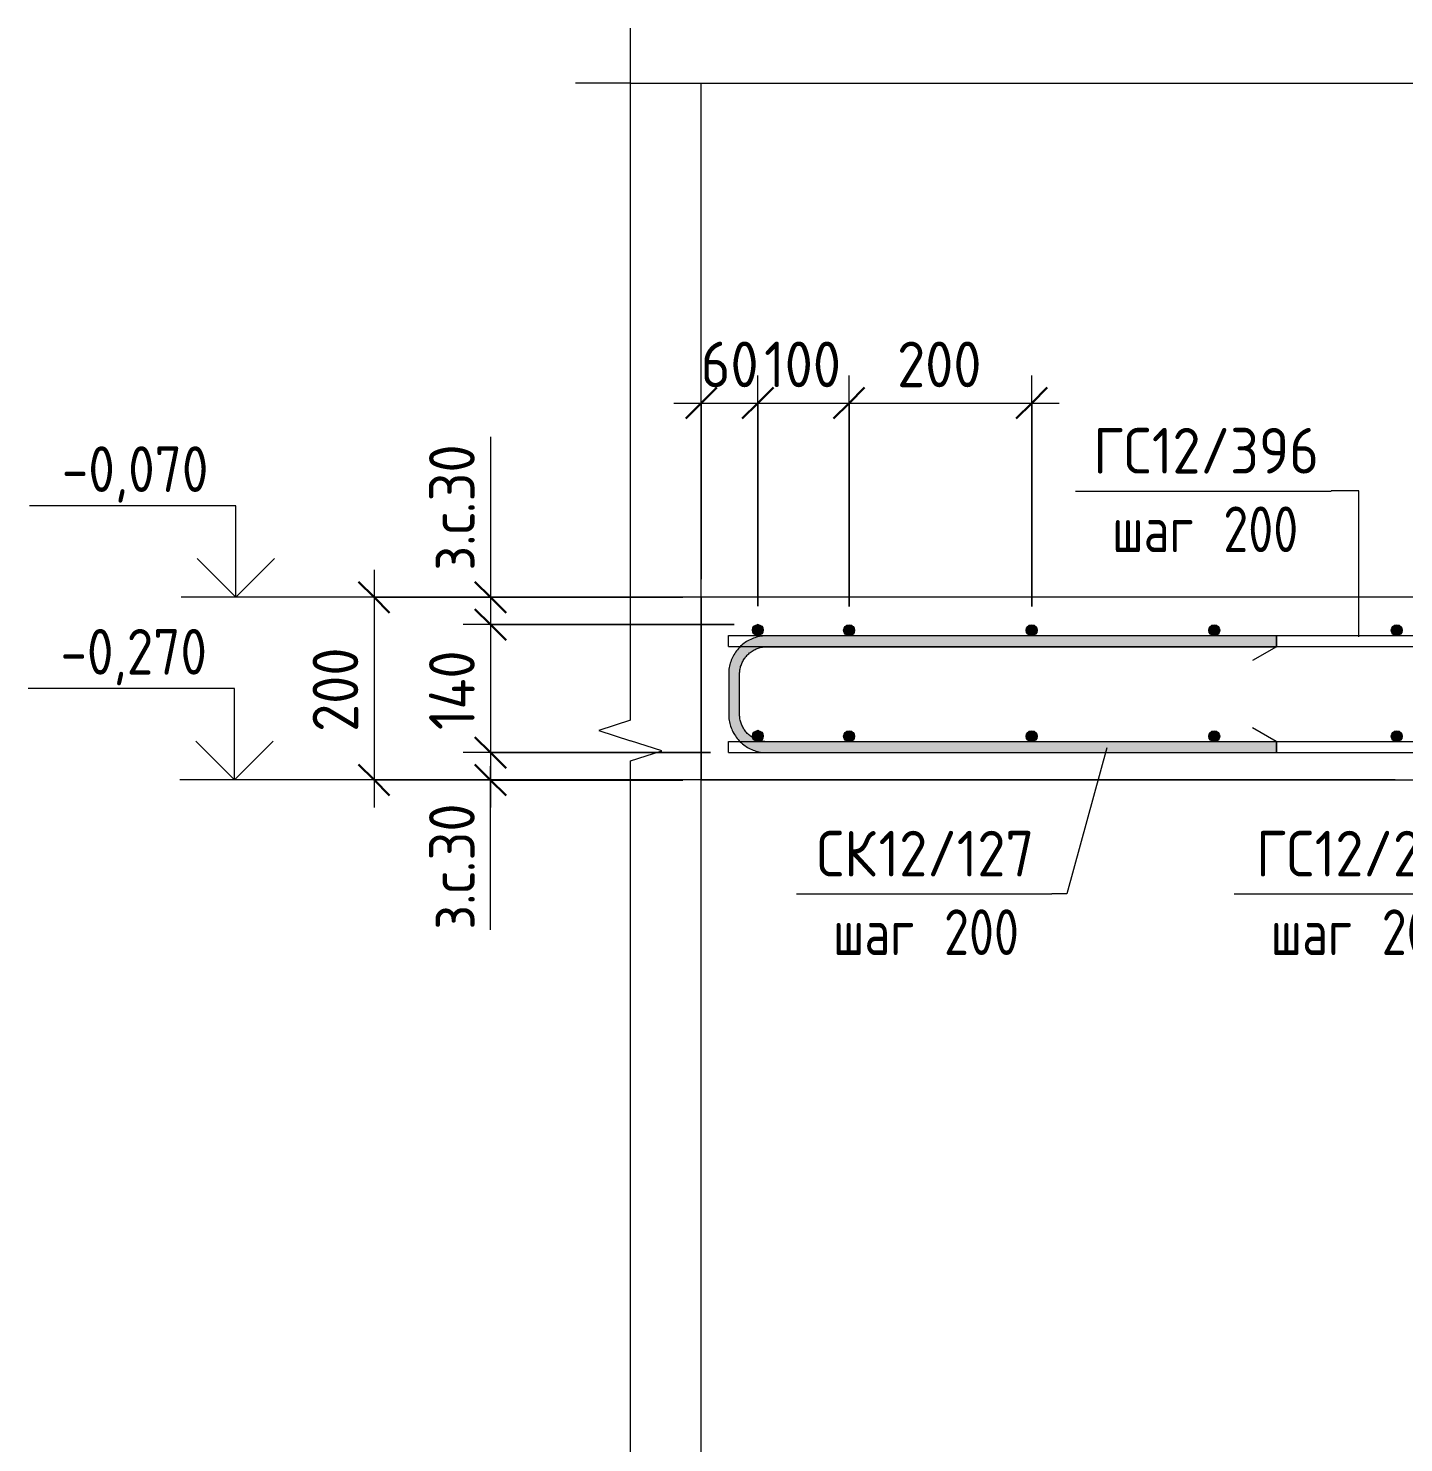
# Model space of a CAD drawing. Header units: millimetres. Extents: x 23200 to 49062, y -2858 to 35213.
# Drawn here: x 32994 to 34501, y -996 to 553 of the extents above; entities that cross this region are included whole.
import ezdxf

# ---------------------------------------------------------------- set-up
doc = ezdxf.new("R2010")
doc.units = ezdxf.units.MM
for name, color, linetype, lineweight in [('AA_Dim', 7, 'Continuous', 9), ('AA_Dim-20', 7, 'Continuous', 9), ('AA_Linii', 7, 'Continuous', 9), ('AA_Oformlenie', 7, 'Continuous', 9), ('AA_Vinoska', 7, 'Continuous', 9), ('AA_Visotnaya otmetka', 7, 'Continuous', 9), ('AF_Perekritie_Опалубка', 253, 'Continuous', 20), ('KR_Armatura', 7, 'Continuous', 20), ('KR_Armatura_Tonkie', 7, 'Continuous', 20)]:
    doc.layers.add(name, color=color, linetype=linetype, lineweight=lineweight)
doc.styles.add('ISOCPEUR_1', font='isocpeur.ttf', dxfattribs={"width": 0.9, "height": 50})
doc.styles.add('ISOCPEUR_2', font='isocpeur.ttf', dxfattribs={"width": 0.8, "height": 50})
doc.styles.add('ISOCPEUR_3', font='isocpeur.ttf', dxfattribs={"width": 0.85, "height": 50})
doc.dimstyles.new('00_Точн_3_знака__прозр_', dxfattribs={"dimscale": 304.8, "dimtxt": 49.799059, "dimasz": 0.111549, "dimexe": 0.098425, "dimexo": 0.065617, "dimgap": 0.006562, "dimtad": 1, "dimdec": 3, "dimrnd": 0.001, "dimdsep": 46, "dimtxsty": 'ISOCPEUR_1', "dimblk1": 'OBLIQUE', "dimblk2": 'OBLIQUE', "dimsah": 1, "dimcen": 0.09, "dimdle": 0.098425, "dimazin": 0, "dimtfac": 1, "dimtdec": 4, "dimtix": 1, "dimtmove": 0, "dimatfit": 3, "dimfxl": 1, "dimtvp": 1, "dimtolj": 1, "dimtzin": 0, "dimlwd": 18, "dimlwe": 18, "dimarcsym": 2})
doc.dimstyles.new('05_Округл_1мм__прозр_', dxfattribs={"dimscale": 304.8, "dimtxt": 49.799059, "dimasz": 0.111549, "dimexe": 0.098425, "dimexo": 0.065617, "dimgap": 0.006562, "dimtad": 1, "dimdec": 0, "dimdsep": 46, "dimtxsty": 'ISOCPEUR_1', "dimblk1": 'OBLIQUE', "dimblk2": 'OBLIQUE', "dimsah": 1, "dimcen": 0.09, "dimdle": 0.098425, "dimazin": 0, "dimtfac": 1, "dimtdec": 4, "dimtix": 1, "dimtmove": 0, "dimatfit": 3, "dimfxl": 1, "dimtvp": 1, "dimtolj": 1, "dimtzin": 0, "dimlwd": 18, "dimlwe": 18, "dimarcsym": 2})
doc.dimstyles.new('05_Округл_1мм__прозр__1', dxfattribs={"dimscale": 304.8, "dimtxt": 49.799059, "dimasz": 0.111549, "dimexe": 0.098425, "dimexo": 0.065617, "dimgap": 0.006562, "dimtad": 1, "dimdec": 0, "dimdsep": 46, "dimtxsty": 'ISOCPEUR_1', "dimblk1": 'OBLIQUE', "dimblk2": 'OBLIQUE', "dimsah": 1, "dimcen": 0.09, "dimdle": 0.098425, "dimazin": 0, "dimtfac": 1, "dimtdec": 4, "dimtix": 1, "dimtmove": 1, "dimatfit": 3, "dimfxl": 1, "dimtvp": 1, "dimtolj": 1, "dimtzin": 0, "dimlwd": 18, "dimlwe": 18, "dimarcsym": 2})
doc.dimstyles.new('05_Округл_5мм__прозр__1', dxfattribs={"dimscale": 304.8, "dimtxt": 49.799059, "dimasz": 0.111549, "dimexe": 0.098425, "dimexo": 0.065617, "dimgap": 0.006562, "dimtad": 1, "dimdec": 0, "dimrnd": 5, "dimdsep": 46, "dimtxsty": 'ISOCPEUR_1', "dimblk1": 'OBLIQUE', "dimblk2": 'OBLIQUE', "dimsah": 1, "dimcen": 0.09, "dimdle": 0.098425, "dimazin": 0, "dimtfac": 1, "dimtdec": 4, "dimtix": 1, "dimtmove": 0, "dimatfit": 3, "dimfxl": 1, "dimtvp": 1, "dimtolj": 1, "dimtzin": 0, "dimlwd": 18, "dimlwe": 18, "dimarcsym": 2})

# ---------------------------------------------------------------- blocks, each defined once
blk = doc.blocks.new('350_Стержень П торец СК-СГ _НесАрм_РабПлоск_ - 350_Стержень П торец СК-СГ _НесАрм_РабПлоск_-3878985-Сечение 8')
at = {"layer": 'KR_Armatura_Tonkie'}
for p, q in [((24510.1, -112.1), (23952.1, -112.1)), ((24510.1, -123.9), (24510.1, -112.3)), ((24510.1, -112.3), (24510.1, -123.9)), ((23952.1, -124.1), (24510.1, -124.1)), ((24510.1, -124.1), (24484.1, -139.1)), ((23910.1, -154.1), (23910.1, -198.1)), ((23922.1, -198.1), (23922.1, -154.1)), ((24509.8, -228), (24484.1, -213.1)), ((24510.1, -228.1), (23952.1, -228.1)), ((24510.1, -228.3), (24510.1, -239.9)), ((24510.1, -239.9), (24510.1, -228.3)), ((23948.9, -240), (23949.4, -240)), ((23952.1, -240.1), (24510.1, -240.1))]:
    blk.add_line(p, q, dxfattribs=at)
at = {"layer": 'KR_Armatura_Tonkie', "flags": 128}
for points in [[(23952.1, -112.1), (23950.4, -112.2), (23948.7, -112.3), (23947, -112.4), (23945.4, -112.7), (23943.7, -113), (23942.1, -113.3), (23940.5, -113.8), (23938.8, -114.3), (23937.3, -114.8), (23935.7, -115.4), (23934.2, -116.1), (23932.7, -116.9), (23931.2, -117.7), (23929.8, -118.5), (23928.3, -119.5), (23927, -120.4), (23925.7, -121.5), (23924.4, -122.6), (23923.1, -123.7), (23922.8, -124)], [(23922.8, -124), (23921.9, -124.9), (23920.8, -126.1), (23919.7, -127.4), (23918.6, -128.7), (23917.7, -130), (23916.7, -131.4), (23915.8, -132.9), (23915, -134.3), (23914.3, -135.8), (23913.6, -137.4), (23912.9, -138.9), (23912.3, -140.5), (23911.8, -142.1), (23911.4, -143.7), (23911, -145.3), (23910.7, -147), (23910.4, -148.6), (23910.2, -150.3), (23910.1, -152), (23910.1, -153.7), (23910.1, -154.1)], [(23910.1, -198.1), (23910.1, -199.8), (23910.2, -201.5), (23910.4, -203.2), (23910.6, -204.8), (23910.9, -206.5), (23911.3, -208.1), (23911.7, -209.7), (23912.2, -211.3), (23912.8, -212.9), (23913.4, -214.5), (23914.1, -216), (23914.8, -217.5), (23915.6, -219), (23916.5, -220.4), (23917.4, -221.8), (23918.4, -223.2), (23919.4, -224.5), (23920.5, -225.8), (23921.6, -227.1), (23922.5, -228)], [(23922.8, -228.3), (23924, -229.4), (23925.3, -230.5), (23926.6, -231.5), (23928, -232.5), (23929.4, -233.5), (23930.8, -234.3), (23932.3, -235.2), (23933.8, -235.9), (23935.3, -236.6), (23936.8, -237.3), (23938.4, -237.9), (23940, -238.4), (23941.6, -238.8), (23943.3, -239.2), (23944.9, -239.5), (23946.6, -239.8), (23948.3, -240), (23948.9, -240)], [(23949.4, -240), (23949.9, -240.1), (23951.6, -240.1), (23952.1, -240.1)]]:
    blk.add_lwpolyline(points, dxfattribs=at)
blk = doc.blocks.new('350_Стержень П торец СК-СГ _НесАрм_РабПлоск_ - 350_Стержень П торец СК-СГ _НесАрм_РабПлоск_-V47-Сечение 8')
at = {"layer": 'KR_Armatura_Tonkie'}
for points in [[(23910.1, -154.1), (23922.1, -154.1), (23923.1, -146.4), (23926.4, -138.7), (23931, -132.8), (23937.1, -128.1), (23944.3, -125.1), (23952.1, -123.9), (23952.1, -112.1), (23941.2, -113.6), (23931.1, -117.8), (23922.4, -124.4), (23915.7, -133.1), (23911.5, -143.3), (23910.8, -148.7)], [(24493.4, -124.1), (24510.1, -123.9), (24510.1, -112.1), (23952.1, -112.3), (23952.1, -124.1), (24449.1, -124.1)], [(23916.1, -198.1), (23922.1, -198.1), (23921.9, -154.1), (23910.1, -154.1), (23910.3, -198.1), (23914.5, -198.1)], [(23952.1, -240.1), (23952.1, -228.1), (23944.3, -227.1), (23936.6, -223.8), (23930.8, -219.3), (23925.8, -212.5), (23923.1, -205.9), (23921.9, -198.1), (23910.1, -198.1), (23911.5, -209), (23915.7, -219.1), (23922.6, -228), (23931.1, -234.5), (23941.2, -238.7), (23951.4, -240)], [(24493.4, -240.1), (24510.1, -239.9), (24510.1, -228.1), (23952.1, -228.3), (23952.1, -240.1), (24449.1, -240.1)]]:
    blk.add_hatch(color=256, dxfattribs=at).paths.add_polyline_path(points)
for p, q in [((24510.1, -112.1), (23952.1, -112.1)), ((24510.1, -112.1), (24510.1, -123.9)), ((24510.1, -123.9), (24510.1, -112.3)), ((23952.1, -124.1), (24510.1, -124.1)), ((24510.1, -124.1), (24484.1, -139.1)), ((24510.1, -123.9), (24510.1, -124.1)), ((23910.1, -154.1), (23910.1, -198.1)), ((23922.1, -198.1), (23922.1, -154.1)), ((24509.8, -228), (24484.1, -213.1)), ((23949.7, -228), (23949.3, -228)), ((24510.1, -228.1), (23952.1, -228.1)), ((24510.1, -228.1), (24510.1, -239.9)), ((24510.1, -228.9), (24510.1, -228.3)), ((24510.1, -239.9), (24510.1, -228.9)), ((23948.9, -240), (23949.4, -240)), ((23952.1, -240.1), (24510.1, -240.1)), ((24510.1, -239.9), (24510.1, -240.1))]:
    blk.add_line(p, q, dxfattribs=at)
at = {"layer": 'KR_Armatura_Tonkie', "flags": 128}
for points in [[(23952.1, -112.1), (23950.4, -112.2), (23948.7, -112.3), (23947, -112.4), (23945.4, -112.7), (23943.7, -113), (23942.1, -113.3), (23940.5, -113.8), (23938.8, -114.3), (23937.3, -114.8), (23935.7, -115.4), (23934.2, -116.1), (23932.7, -116.9), (23931.2, -117.7), (23929.8, -118.5), (23928.3, -119.5), (23927, -120.4), (23925.7, -121.5), (23924.4, -122.6), (23923.1, -123.7), (23922.8, -124)], [(23922.8, -124), (23921.9, -124.9), (23920.8, -126.1), (23919.7, -127.4), (23918.6, -128.7), (23917.7, -130), (23916.7, -131.4), (23915.8, -132.9), (23915, -134.3), (23914.3, -135.8), (23913.6, -137.4), (23912.9, -138.9), (23912.3, -140.5), (23911.8, -142.1), (23911.4, -143.7), (23911, -145.3), (23910.7, -147), (23910.4, -148.6), (23910.2, -150.3), (23910.1, -152), (23910.1, -153.7), (23910.1, -154.1)], [(23922.1, -154.1), (23922.1, -152.9), (23922.2, -151.7), (23922.3, -150.5), (23922.4, -149.3), (23922.7, -148.2), (23922.9, -147), (23923.2, -145.8), (23923.6, -144.7), (23924, -143.6), (23924.4, -142.4), (23924.9, -141.3), (23925.5, -140.3), (23926, -139.2), (23926.6, -138.2), (23927.3, -137.2), (23928, -136.2), (23928.7, -135.3), (23929.5, -134.3), (23930.3, -133.5), (23931.2, -132.6), (23932, -131.8), (23932.9, -131), (23933.9, -130.3), (23934.9, -129.6), (23935.9, -128.9), (23936.9, -128.3), (23937.9, -127.7), (23939, -127.1), (23940.1, -126.6), (23941.2, -126.2), (23942.3, -125.8), (23943.5, -125.4), (23944.6, -125.1), (23945.8, -124.8), (23947, -124.6), (23948.1, -124.4), (23949.3, -124.3), (23950.5, -124.2), (23951.7, -124.1), (23952.1, -124.1)], [(23910.1, -198.1), (23910.1, -199.8), (23910.2, -201.5), (23910.4, -203.2), (23910.6, -204.8), (23910.9, -206.5), (23911.3, -208.1), (23911.7, -209.7), (23912.2, -211.3), (23912.8, -212.9), (23913.4, -214.5), (23914.1, -216), (23914.8, -217.5), (23915.6, -219), (23916.5, -220.4), (23917.4, -221.8), (23918.4, -223.2), (23919.4, -224.5), (23920.5, -225.8), (23921.6, -227.1), (23922.5, -228)], [(23949.3, -228), (23948.5, -227.9), (23947.3, -227.7), (23946.1, -227.5), (23944.9, -227.3), (23943.8, -227), (23942.6, -226.6), (23941.5, -226.2), (23940.4, -225.8), (23939.3, -225.3), (23938.2, -224.7), (23937.2, -224.2), (23936.1, -223.5), (23935.1, -222.9), (23934.1, -222.2), (23933.2, -221.5), (23932.3, -220.7), (23931.4, -219.9), (23930.5, -219), (23929.7, -218.2), (23928.9, -217.2), (23928.2, -216.3), (23927.5, -215.3), (23926.8, -214.3), (23926.2, -213.3), (23925.6, -212.3), (23925.1, -211.2), (23924.6, -210.1), (23924.1, -209), (23923.7, -207.9), (23923.3, -206.7), (23923, -205.6), (23922.7, -204.4), (23922.5, -203.2), (23922.3, -202), (23922.2, -200.8), (23922.1, -199.7), (23922.1, -198.5), (23922.1, -198.1)], [(23922.8, -228.3), (23924, -229.4), (23925.3, -230.5), (23926.6, -231.5), (23928, -232.5), (23929.4, -233.5), (23930.8, -234.3), (23932.3, -235.2), (23933.8, -235.9), (23935.3, -236.6), (23936.8, -237.3), (23938.4, -237.9), (23940, -238.4), (23941.6, -238.8), (23943.3, -239.2), (23944.9, -239.5), (23946.6, -239.8), (23948.3, -240), (23948.9, -240)], [(23952.1, -228.1), (23950.9, -228.1), (23949.7, -228)], [(23949.4, -240), (23949.9, -240.1), (23951.6, -240.1), (23952.1, -240.1)]]:
    blk.add_lwpolyline(points, dxfattribs=at)
blk = doc.blocks.new('011_Прямоугольник обрыва _ЭлУзла_ - 011_Прямоугольник обрыва _ЭлУзла_-3920884-Сечение 8')
at = {"layer": 'AA_Oformlenie'}
for p, q in [((23802.4, -204.5), (23802.4, 493)), ((23802.4, 493), (25076.1, 493)), ((23802.4, -1644.7), (23802.4, -249.1))]:
    blk.add_line(p, q, dxfattribs=at)
blk = doc.blocks.new('DIMBLOCK95-Сечение 8')
at = {"layer": 'AA_Dim-20', "lineweight": 18}
for p, q in [((33500.2, 105.7), (33500.2, -60.8)), ((33500.2, -40), (33500.2, -99.9)), ((33500.2, -60.8), (33500.2, -84.9)), ((33711.1, -70), (33470.2, -70)), ((33500.2, -70), (33711.1, -70)), ((33767.1, -99.9), (33470.2, -99.9)), ((33500.2, -99.9), (33767.1, -99.9))]:
    blk.add_line(p, q, dxfattribs=at)
at = {"layer": 'AA_Dim-20', "lineweight": 30}
for p, q in [((33500.2, -70), (33483.2, -53)), ((33500.2, -70), (33517.2, -87)), ((33500.2, -99.9), (33483.2, -82.9)), ((33500.2, -99.9), (33517.2, -116.9))]:
    blk.add_line(p, q, dxfattribs=at)
at = {"layer": 'AA_Dim-20', "color": 0, "lineweight": 18, "insert": (33432.9, -40.8), "char_height": 50, "width": 175.829, "attachment_point": 1, "rotation": 90, "line_spacing_factor": 1.149209, "style": 'ISOCPEUR_1'}
blk.add_mtext('з.с.30', dxfattribs=at)
blk = doc.blocks.new('_Oblique')
at = {"color": 0, "linetype": 'ByBlock', "lineweight": -2}
blk.add_line((-0.5, -0.5), (0.5, 0.5), dxfattribs=at)
blk = doc.blocks.new('DIMBLOCK96-Сечение 8')
at = {"layer": 'AA_Dim-20', "lineweight": 30}
for p, q in [((33500.2, -99.9), (33483.2, -82.9)), ((33500.2, -99.9), (33517.2, -116.9)), ((33500.2, -240), (33483.2, -223)), ((33500.2, -240), (33517.2, -257))]:
    blk.add_line(p, q, dxfattribs=at)
at = {"layer": 'AA_Dim-20', "lineweight": 18}
for p, q in [((33767.1, -99.9), (33470.2, -99.9)), ((33500.2, -99.9), (33500.2, -240)), ((33500.2, -99.9), (33767.1, -99.9)), ((33741.1, -240), (33470.2, -240)), ((33500.2, -240), (33741.1, -240))]:
    blk.add_line(p, q, dxfattribs=at)
at = {"layer": 'AA_Dim-20', "color": 0, "lineweight": 18, "insert": (33432.9, -215.4), "char_height": 50, "width": 109.175, "attachment_point": 1, "rotation": 90, "line_spacing_factor": 1.149209, "style": 'ISOCPEUR_1'}
blk.add_mtext('140', dxfattribs=at)
blk = doc.blocks.new('DIMBLOCK97-Сечение 8')
at = {"layer": 'AA_Dim-20', "lineweight": 30}
for p, q in [((33500.2, -240), (33483.2, -223)), ((33500.2, -240), (33517.2, -257)), ((33500.2, -270.1), (33483.2, -253.1)), ((33500.2, -270.1), (33517.2, -287.1))]:
    blk.add_line(p, q, dxfattribs=at)
at = {"layer": 'AA_Dim-20', "lineweight": 18}
for p, q in [((33741.1, -240), (33470.2, -240)), ((33500.2, -240), (33500.2, -300.1)), ((33500.2, -240), (33741.1, -240)), ((33500.2, -267.5), (33500.2, -255.1)), ((33711.1, -270.1), (33470.2, -270.1)), ((33500.2, -434), (33500.2, -267.5)), ((33500.2, -270.1), (33711.1, -270.1))]:
    blk.add_line(p, q, dxfattribs=at)
at = {"layer": 'AA_Dim-20', "color": 0, "lineweight": 18, "insert": (33432.9, -434), "char_height": 50, "width": 175.829, "attachment_point": 1, "rotation": 90, "line_spacing_factor": 1.149209, "style": 'ISOCPEUR_1'}
blk.add_mtext('з.с.30', dxfattribs=at)
blk = doc.blocks.new('DIMBLOCK98-Сечение 8')
at = {"layer": 'AA_Dim-20', "lineweight": 18}
for p, q in [((33372.6, -40), (33372.6, -300)), ((33711.1, -70), (33342.6, -70)), ((33372.6, -70), (33711.1, -70)), ((33711.1, -270), (33342.6, -270)), ((33372.6, -270), (33711.1, -270))]:
    blk.add_line(p, q, dxfattribs=at)
at = {"layer": 'AA_Dim-20', "lineweight": 30}
for p, q in [((33372.6, -70), (33355.6, -53)), ((33372.6, -70), (33389.6, -87)), ((33372.6, -270), (33355.6, -253)), ((33372.6, -270), (33389.6, -287))]:
    blk.add_line(p, q, dxfattribs=at)
at = {"layer": 'AA_Dim-20', "color": 0, "lineweight": 18, "insert": (33305.3, -217.4), "char_height": 50, "width": 113.772, "attachment_point": 1, "rotation": 90, "line_spacing_factor": 1.149209, "style": 'ISOCPEUR_1'}
blk.add_mtext('200', dxfattribs=at)
blk = doc.blocks.new('Высотные отметки - Стрелка вверх-400292-Сечение 8')
at = {"layer": 'AA_Vinoska'}
for p, q in [((23375, -1600), (23149, -1600)), ((23375, -1700), (23375, -1600)), ((23375, -1700), (23332.6, -1657.6)), ((23375, -1700), (23417.4, -1657.6)), ((23435, -1700), (23315, -1700))]:
    blk.add_line(p, q, dxfattribs=at)
blk = doc.blocks.new('DIMBLOCK118-Сечение 8')
at = {"layer": 'AA_Dim-20', "lineweight": 18}
for p, q in [((33731.1, -50), (33731.1, 172.7)), ((33793.1, -79.9), (33793.1, 172.7)), ((33701.1, 142.7), (33793.1, 142.7)), ((33731.1, 142.7), (33731.1, -50)), ((33793.1, 142.7), (33793.1, -79.9))]:
    blk.add_line(p, q, dxfattribs=at)
at = {"layer": 'AA_Dim-20', "lineweight": 30}
for p, q in [((33731.1, 142.7), (33748.1, 159.7)), ((33793.1, 142.7), (33810.1, 159.7)), ((33731.1, 142.7), (33714.1, 125.7)), ((33793.1, 142.7), (33776.1, 125.7))]:
    blk.add_line(p, q, dxfattribs=at)
at = {"layer": 'AA_Dim-20', "color": 0, "lineweight": 18, "insert": (33730.5, 210), "char_height": 50, "width": 75.848, "attachment_point": 1, "line_spacing_factor": 1.149209, "style": 'ISOCPEUR_1'}
blk.add_mtext('60', dxfattribs=at)
blk = doc.blocks.new('DIMBLOCK119-Сечение 8')
at = {"layer": 'AA_Dim-20', "lineweight": 18}
for p, q in [((33793.1, -79.9), (33793.1, 172.7)), ((33893.1, -80.1), (33893.1, 172.7)), ((33793.1, 142.7), (33893.1, 142.7)), ((33793.1, 142.7), (33793.1, -79.9)), ((33893.1, 142.7), (33893.1, -80.1))]:
    blk.add_line(p, q, dxfattribs=at)
at = {"layer": 'AA_Dim-20', "lineweight": 30}
for p, q in [((33793.1, 142.7), (33810.1, 159.7)), ((33893.1, 142.7), (33910.1, 159.7)), ((33793.1, 142.7), (33776.1, 125.7)), ((33893.1, 142.7), (33876.1, 125.7))]:
    blk.add_line(p, q, dxfattribs=at)
at = {"layer": 'AA_Dim-20', "color": 0, "lineweight": 18, "insert": (33800, 210), "char_height": 50, "width": 103.429, "attachment_point": 1, "line_spacing_factor": 1.149209, "style": 'ISOCPEUR_1'}
blk.add_mtext('100', dxfattribs=at)
blk = doc.blocks.new('DIMBLOCK120-Сечение 8')
at = {"layer": 'AA_Dim-20', "lineweight": 18}
for p, q in [((33893.1, -80.1), (33893.1, 172.7)), ((34093.1, -80.1), (34093.1, 172.7)), ((33893.1, 142.7), (34123.1, 142.7)), ((33893.1, 142.7), (33893.1, -80.1)), ((34093.1, 142.7), (34093.1, -80.1))]:
    blk.add_line(p, q, dxfattribs=at)
at = {"layer": 'AA_Dim-20', "lineweight": 30}
for p, q in [((33893.1, 142.7), (33910.1, 159.7)), ((34093.1, 142.7), (34110.1, 159.7)), ((33893.1, 142.7), (33876.1, 125.7)), ((34093.1, 142.7), (34076.1, 125.7))]:
    blk.add_line(p, q, dxfattribs=at)
at = {"layer": 'AA_Dim-20', "color": 0, "lineweight": 18, "insert": (33945.7, 210), "char_height": 50, "width": 113.772, "attachment_point": 1, "line_spacing_factor": 1.149209, "style": 'ISOCPEUR_1'}
blk.add_mtext('200', dxfattribs=at)
blk = doc.blocks.new('042_М_Арматуры - Диам длина поз _ Шаг-2260295-Сечение 8')
at = {"layer": 'AA_Vinoska'}
blk.add_line((26454.2, -1558.2), (26734.2, -1558.2), dxfattribs=at)
blk = doc.blocks.new('042_М_Арматуры - Диам длина поз _ Комментарий-2260297-Сечение 8')
at = {"layer": 'AA_Vinoska'}
blk.add_line((24937.5, -2512.1), (25217.5, -2512.1), dxfattribs=at)

msp = doc.modelspace()

# ---------------------------------------------------------------- hatches: boundary and pattern name
at = {"layer": 'KR_Armatura'}
h = msp.add_hatch(color=256, dxfattribs=at)
edge = h.paths.add_edge_path()
edge.add_arc((33793.1102, -105.894), 6, 0, 360)
for points in [[(33793.1102, -111.894), (33798.3063, -108.894), (33798.3063, -102.894), (33793.1102, -99.894), (33787.914, -102.894), (33787.914, -108.894)], [(33890.1102, -111.3238), (33896.1102, -111.3238), (33899.1102, -106.1276), (33896.1102, -100.9315), (33890.1102, -100.9315), (33887.1102, -106.1276)], [(34090.1102, -111.3238), (34096.1102, -111.3238), (34099.1102, -106.1276), (34096.1102, -100.9315), (34090.1102, -100.9315), (34087.1102, -106.1276)], [(34290.1102, -111.3238), (34296.1102, -111.3238), (34299.1102, -106.1276), (34296.1102, -100.9315), (34290.1102, -100.9315), (34287.1102, -106.1276)], [(34490.1102, -111.3238), (34496.1102, -111.3238), (34499.1102, -106.1276), (34496.1102, -100.9315), (34490.1102, -100.9315), (34487.1102, -106.1276)], [(33793.1102, -227.9996), (33798.3063, -224.9996), (33798.3063, -218.9996), (33793.1102, -215.9996), (33787.914, -218.9996), (33787.914, -224.9996), (33789.6025, -225.9745)], [(33890.1102, -227.3238), (33896.1102, -227.3238), (33899.1102, -222.1276), (33896.1102, -216.9315), (33890.1102, -216.9315), (33887.1102, -222.1276)], [(34090.1102, -227.3238), (34096.1102, -227.3238), (34099.1102, -222.1276), (34096.1102, -216.9315), (34090.1102, -216.9315), (34087.1102, -222.1276)], [(34290.1102, -227.3238), (34296.1102, -227.3238), (34299.1102, -222.1276), (34296.1102, -216.9315), (34290.1102, -216.9315), (34287.1102, -222.1276)], [(34490.1102, -227.3238), (34496.1102, -227.3238), (34499.1102, -222.1276), (34496.1102, -216.9315), (34490.1102, -216.9315), (34487.1102, -222.1276)]]:
    msp.add_hatch(color=256, dxfattribs=at).paths.add_polyline_path(points)
h = msp.add_hatch(color=256, dxfattribs=at)
edge = h.paths.add_edge_path()
edge.add_arc((33893.1102, -106.1276), 6, 0, 360)
h = msp.add_hatch(color=256, dxfattribs=at)
edge = h.paths.add_edge_path()
edge.add_arc((34093.1102, -106.1276), 6, 0, 360)
h = msp.add_hatch(color=256, dxfattribs=at)
edge = h.paths.add_edge_path()
edge.add_arc((34293.1102, -106.1276), 6, 0, 360)
h = msp.add_hatch(color=256, dxfattribs=at)
edge = h.paths.add_edge_path()
edge.add_arc((34493.1102, -106.1276), 6, 0, 360)
h = msp.add_hatch(color=256, dxfattribs=at)
edge = h.paths.add_edge_path()
edge.add_arc((33793.1102, -221.9996), 6, 0, 360)
h = msp.add_hatch(color=256, dxfattribs=at)
edge = h.paths.add_edge_path()
edge.add_arc((33893.1102, -222.1276), 6, 0, 360)
h = msp.add_hatch(color=256, dxfattribs=at)
edge = h.paths.add_edge_path()
edge.add_arc((34093.1102, -222.1276), 6, 0, 360)
h = msp.add_hatch(color=256, dxfattribs=at)
edge = h.paths.add_edge_path()
edge.add_arc((34293.1102, -222.1276), 6, 0, 360)
h = msp.add_hatch(color=256, dxfattribs=at)
edge = h.paths.add_edge_path()
edge.add_arc((34493.1102, -222.1276), 6, 0, 360)

# ---------------------------------------------------------------- linework, layer by layer
at = {"layer": 'AA_Linii'}
msp.add_line((33731.1104, -1700), (33731.1104, 493.0284), dxfattribs=at)
at = {"layer": 'AA_Vinoska'}
for p, q in [((33653.406, 493.0284), (33653.406, 553.0284)), ((33653.406, 493.0284), (33593.406, 493.0284)), ((34451.5529, 46.3837), (34421.2131, 46.3837)), ((34451.5529, -113.4804), (34451.5529, 46.3837)), ((33653.406, -204.5289), (33618.7459, -215.7906)), ((33618.7459, -215.7906), (33653.406, -227.0524)), ((33688.047, -238.0524), (33653.406, -227.0524)), ((33653.406, -249.0524), (33688.047, -238.0524)), ((34175.4619, -234.676), (34131.6751, -394.7712)), ((34131.6751, -394.7712), (34115.2551, -394.7712))]:
    msp.add_line(p, q, dxfattribs=at)
at = {"layer": 'AA_Visotnaya otmetka'}
for p, q in [((33821.5029, -69.9996), (33221.2689, -69.9996)), ((33821.5029, -69.9996), (33821.5029, -69.9996)), ((34491.322, -269.9996), (33219.7905, -269.9996)), ((34491.322, -269.9996), (34491.322, -269.9996))]:
    msp.add_line(p, q, dxfattribs=at)
at = {"layer": 'AF_Perekritie_Опалубка'}
for p, q in [((34821.1107, -69.9996), (33731.1097, -69.9996)), ((33731.1097, -69.9996), (33731.1097, -269.9996)), ((33731.1097, -269.9996), (34821.1107, -269.9996))]:
    msp.add_line(p, q, dxfattribs=at)
at = {"layer": 'KR_Armatura'}
for p, q in [((33793.1102, -99.894), (33787.914, -102.894)), ((33787.914, -102.894), (33787.914, -108.894)), ((33798.3063, -102.894), (33793.1102, -99.894)), ((33798.3063, -108.894), (33798.3063, -102.894)), ((33890.1102, -100.9315), (33887.1102, -106.1276)), ((33887.1102, -106.1276), (33890.1102, -111.3238)), ((33896.1102, -100.9315), (33890.1102, -100.9315)), ((33899.1102, -106.1276), (33896.1102, -100.9315)), ((33896.1102, -111.3238), (33899.1102, -106.1276)), ((34090.1102, -100.9315), (34087.1102, -106.1276)), ((34087.1102, -106.1276), (34090.1102, -111.3238)), ((34096.1102, -100.9315), (34090.1102, -100.9315)), ((34099.1102, -106.1276), (34096.1102, -100.9315)), ((34096.1102, -111.3238), (34099.1102, -106.1276)), ((34290.1102, -100.9315), (34287.1102, -106.1276)), ((34287.1102, -106.1276), (34290.1102, -111.3238)), ((34296.1102, -100.9315), (34290.1102, -100.9315)), ((34299.1102, -106.1276), (34296.1102, -100.9315)), ((34296.1102, -111.3238), (34299.1102, -106.1276)), ((34490.1102, -100.9315), (34487.1102, -106.1276)), ((34487.1102, -106.1276), (34490.1102, -111.3238)), ((34496.1102, -100.9315), (34490.1102, -100.9315)), ((34499.1102, -106.1276), (34496.1102, -100.9315)), ((34496.1102, -111.3238), (34499.1102, -106.1276)), ((33787.914, -108.894), (33793.1102, -111.894)), ((33793.1102, -111.894), (33798.3063, -108.894)), ((33890.1102, -111.3238), (33896.1102, -111.3238)), ((34090.1102, -111.3238), (34096.1102, -111.3238)), ((34290.1102, -111.3238), (34296.1102, -111.3238)), ((34490.1102, -111.3238), (34496.1102, -111.3238)), ((33793.1102, -215.9996), (33787.914, -218.9996)), ((33798.3063, -218.9996), (33793.1102, -215.9996)), ((33787.914, -218.9996), (33787.914, -224.9996)), ((33787.914, -224.9996), (33789.6025, -225.9745)), ((33789.6025, -225.9745), (33793.1102, -227.9996)), ((33793.1102, -227.9996), (33798.3063, -224.9996)), ((33798.3063, -224.9996), (33798.3063, -218.9996)), ((33890.1102, -216.9315), (33887.1102, -222.1276)), ((33887.1102, -222.1276), (33890.1102, -227.3238)), ((33896.1102, -216.9315), (33890.1102, -216.9315)), ((33890.1102, -227.3238), (33896.1102, -227.3238)), ((33899.1102, -222.1276), (33896.1102, -216.9315)), ((33896.1102, -227.3238), (33899.1102, -222.1276)), ((34090.1102, -216.9315), (34087.1102, -222.1276)), ((34087.1102, -222.1276), (34090.1102, -227.3238)), ((34096.1102, -216.9315), (34090.1102, -216.9315)), ((34090.1102, -227.3238), (34096.1102, -227.3238)), ((34099.1102, -222.1276), (34096.1102, -216.9315)), ((34096.1102, -227.3238), (34099.1102, -222.1276)), ((34290.1102, -216.9315), (34287.1102, -222.1276)), ((34287.1102, -222.1276), (34290.1102, -227.3238)), ((34296.1102, -216.9315), (34290.1102, -216.9315)), ((34290.1102, -227.3238), (34296.1102, -227.3238)), ((34299.1102, -222.1276), (34296.1102, -216.9315)), ((34296.1102, -227.3238), (34299.1102, -222.1276)), ((34490.1102, -216.9315), (34487.1102, -222.1276)), ((34487.1102, -222.1276), (34490.1102, -227.3238)), ((34496.1102, -216.9315), (34490.1102, -216.9315)), ((34490.1102, -227.3238), (34496.1102, -227.3238)), ((34499.1102, -222.1276), (34496.1102, -216.9315)), ((34496.1102, -227.3238), (34499.1102, -222.1276))]:
    msp.add_line(p, q, dxfattribs=at)
for centre in [(33793.1102, -105.894), (33893.1102, -106.1276), (34093.1102, -106.1276), (34293.1102, -106.1276), (34493.1102, -106.1276), (33793.1102, -221.9996), (33893.1102, -222.1276), (34093.1102, -222.1276), (34293.1102, -222.1276), (34493.1102, -222.1276)]:
    msp.add_circle(centre, 6, dxfattribs=at)
at = {"layer": 'KR_Armatura_Tonkie'}
for p, q in [((33761.1097, -111.9996), (35219.2939, -111.9996)), ((33761.1097, -123.9996), (33761.1097, -111.9996)), ((33761.1097, -111.9996), (35219.2939, -111.9996)), ((33761.1097, -123.9996), (33761.1097, -111.9996)), ((33761.1097, -111.9996), (35219.2939, -111.9996)), ((33761.1097, -123.9996), (33761.1097, -111.9996)), ((33761.1097, -111.9996), (35219.2939, -111.9996)), ((33761.1097, -123.9996), (33761.1097, -111.9996)), ((33761.1097, -111.9996), (35219.2939, -111.9996)), ((33761.1097, -123.9996), (33761.1097, -111.9996)), ((33761.1097, -111.9996), (35219.2939, -111.9996)), ((33761.1097, -123.9996), (33761.1097, -111.9996)), ((33761.1097, -111.9996), (35219.2939, -111.9996)), ((33761.1097, -123.9996), (33761.1097, -111.9996)), ((33761.1097, -111.9996), (35219.2939, -111.9996)), ((33761.1097, -123.9996), (33761.1097, -111.9996)), ((33761.1097, -111.9996), (35219.2939, -111.9996)), ((33761.1097, -123.9996), (33761.1097, -111.9996)), ((33761.1097, -111.9996), (35219.2939, -111.9996)), ((33761.1097, -123.9996), (33761.1097, -111.9996)), ((33761.1097, -123.9996), (34921.8968, -123.9996)), ((33761.1097, -123.9996), (34921.8968, -123.9996)), ((33761.1097, -123.9996), (34921.8968, -123.9996)), ((33761.1097, -123.9996), (34921.8968, -123.9996)), ((33761.1097, -123.9996), (34921.8968, -123.9996)), ((33761.1097, -123.9996), (34921.8968, -123.9996)), ((33761.1097, -123.9996), (34921.8968, -123.9996)), ((33761.1097, -123.9996), (34921.8968, -123.9996)), ((33761.1097, -123.9996), (35219.2939, -123.9996)), ((33761.1097, -123.9996), (35219.2939, -123.9996)), ((33761.1086, -228.0346), (35136.9922, -228.0063)), ((33761.1086, -228.0346), (35136.9922, -228.0063)), ((33761.1086, -228.0346), (35136.9922, -228.0063)), ((33761.1086, -228.0346), (35136.9922, -228.0063)), ((33761.1086, -228.0346), (35136.9922, -228.0063)), ((33761.1086, -228.0346), (35136.9922, -228.0063)), ((33761.1089, -240.0346), (33761.1086, -228.0346)), ((33761.1089, -240.0346), (33761.1086, -228.0346)), ((33761.1089, -240.0346), (33761.1086, -228.0346)), ((33761.1089, -240.0346), (33761.1086, -228.0346)), ((33761.1089, -240.0346), (33761.1086, -228.0346)), ((33761.1089, -240.0346), (33761.1086, -228.0346)), ((33761.1097, -227.9996), (35136.9788, -227.9996)), ((33761.1097, -239.9996), (33761.1097, -227.9996)), ((33761.1097, -227.9996), (35136.9788, -227.9996)), ((33761.1097, -239.9996), (33761.1097, -227.9996)), ((33761.1097, -227.9996), (35451.2939, -227.9996)), ((33761.1097, -239.9996), (33761.1097, -227.9996)), ((33761.1097, -227.9996), (35451.2939, -227.9996)), ((33761.1097, -239.9996), (33761.1097, -227.9996)), ((33761.1089, -240.0346), (35160.9912, -240.0058)), ((33761.1089, -240.0346), (35160.9912, -240.0058)), ((33761.1089, -240.0346), (35160.9912, -240.0058)), ((33761.1089, -240.0346), (35160.9912, -240.0058)), ((33761.1089, -240.0346), (35160.9912, -240.0058)), ((33761.1089, -240.0346), (35160.9912, -240.0058)), ((33761.1097, -239.9996), (35160.9788, -239.9996)), ((33761.1097, -239.9996), (35160.9788, -239.9996)), ((33761.1097, -239.9996), (35451.2939, -239.9996)), ((33761.1097, -239.9996), (35451.2939, -239.9996))]:
    msp.add_line(p, q, dxfattribs=at)

# ---------------------------------------------------------------- block references
at = {"layer": 'AA_Oformlenie'}
msp.add_blockref('011_Прямоугольник обрыва _ЭлУзла_ - 011_Прямоугольник обрыва _ЭлУзла_-3920884-Сечение 8', (9851.0486, 0), dxfattribs=at)
at = {"layer": 'AA_Vinoska'}
for name, p in [('042_М_Арматуры - Диам длина поз _ Комментарий-2260297-Сечение 8', (9203.7032, 2558.4603)), ('042_М_Арматуры - Диам длина поз _ Шаг-2260295-Сечение 8', (7381.095, 1163.4517)), ('042_М_Арматуры - Диам длина поз _ Комментарий-2260297-Сечение 8', (9377.3069, 2117.3053))]:
    msp.add_blockref(name, p, dxfattribs=at)
at = {"layer": 'AA_Visotnaya otmetka'}
for p in [(9846.2614, 1630.0004), (9844.783, 1430.0004)]:
    msp.add_blockref('Высотные отметки - Стрелка вверх-400292-Сечение 8', p, dxfattribs=at)
at = {"layer": 'KR_Armatura_Tonkie'}
for name in ['350_Стержень П торец СК-СГ _НесАрм_РабПлоск_ - 350_Стержень П торец СК-СГ _НесАрм_РабПлоск_-3878985-Сечение 8', '350_Стержень П торец СК-СГ _НесАрм_РабПлоск_ - 350_Стержень П торец СК-СГ _НесАрм_РабПлоск_-3878985-Сечение 8', '350_Стержень П торец СК-СГ _НесАрм_РабПлоск_ - 350_Стержень П торец СК-СГ _НесАрм_РабПлоск_-3878985-Сечение 8', '350_Стержень П торец СК-СГ _НесАрм_РабПлоск_ - 350_Стержень П торец СК-СГ _НесАрм_РабПлоск_-3878985-Сечение 8', '350_Стержень П торец СК-СГ _НесАрм_РабПлоск_ - 350_Стержень П торец СК-СГ _НесАрм_РабПлоск_-3878985-Сечение 8', '350_Стержень П торец СК-СГ _НесАрм_РабПлоск_ - 350_Стержень П торец СК-СГ _НесАрм_РабПлоск_-3878985-Сечение 8', '350_Стержень П торец СК-СГ _НесАрм_РабПлоск_ - 350_Стержень П торец СК-СГ _НесАрм_РабПлоск_-V47-Сечение 8']:
    msp.add_blockref(name, (9851.0486, 0), dxfattribs=at)

# ---------------------------------------------------------------- texts
at = {"layer": 'AA_Vinoska', "char_height": 50, "attachment_point": 1}
for s, insert, width, style in [('ГС', (34160.5359, 115.4658), 77.924025, 'ISOCPEUR_1'), ('12/396', (34224.8297, 115.4658), 222.227775, 'ISOCPEUR_1'), (' 200', (34277.5543, 29.4848), 133.4008, 'ISOCPEUR_2'), ('шаг', (34181.2459, 29.4848), 116.7257, 'ISOCPEUR_2'), ('СК', (33857.5479, -325.6891), 82.253137, 'ISOCPEUR_1'), ('12/127', (33925.4135, -325.6891), 210.683475, 'ISOCPEUR_1'), ('ГС', (34338.9097, -325.6891), 77.924025, 'ISOCPEUR_1'), ('12/201', (34403.2034, -325.6891), 210.683475, 'ISOCPEUR_1'), (' 200', (33971.5963, -411.6702), 133.4008, 'ISOCPEUR_2'), (' 200', (34451.158, -411.6702), 133.4008, 'ISOCPEUR_2'), ('шаг', (33875.2879, -411.6702), 116.7257, 'ISOCPEUR_2'), ('шаг', (34354.8497, -411.6702), 116.7257, 'ISOCPEUR_2')]:
    msp.add_mtext(s, dxfattribs=dict(at, insert=insert, width=width, style=style))
at = {"layer": 'AA_Visotnaya otmetka', "char_height": 50, "width": 193.606012, "attachment_point": 1, "line_spacing_factor": 1.149209, "style": 'ISOCPEUR_3'}
for s, insert in [('-0,070', (33030.5998, 95.3231)), ('-0,270', (33029.1214, -104.6769))]:
    msp.add_mtext(s, dxfattribs=dict(at, insert=insert))

# ---------------------------------------------------------------- dimensions: what is measured, and where the dimension line sits
at = {"layer": 'AA_Dim', "lineweight": 18}
for base, p1, p2, override, picture, middle in [((33793.1102, 142.6686), (33731.1097, -69.9996), (33793.1102, -99.894), {"dimpost": '<>', "dimfxl": 68.831172}, 'DIMBLOCK118-Сечение 8', (33762.11, 169.6686)), ((33893.1102, 142.6686), (33793.1102, -99.894), (33893.1102, -100.1276), {"dimpost": '<>', "dimfxl": 100.000273}, 'DIMBLOCK119-Сечение 8', (33843.1102, 169.6686)), ((34093.1102, 142.6686), (33893.1102, -100.1276), (34093.1102, -100.1276), {"dimpost": '<>', "dimfxl": 200}, 'DIMBLOCK120-Сечение 8', (33993.1102, 169.6686))]:
    dim = msp.add_linear_dim(base=base, p1=p1, p2=p2, dimstyle='05_Округл_5мм__прозр__1', override=override, dxfattribs=at)
    dim.commit()
    dim.dimension.update_dxf_attribs({"geometry": picture, "text_midpoint": middle})
for base, p1, p2, override, picture, middle in [((33500.1912, -99.894), (33731.1097, -69.9996), (33787.1102, -99.894), {"dimpost": 'з.с.<>', "dimfxl": 63.480112}, 'DIMBLOCK95-Сечение 8', (33466.2018, 47.0953)), ((33500.1912, -270.1276), (33761.1097, -239.9996), (33731.1097, -270.1276), {"dimpost": 'з.с.<>', "dimfxl": 42.517013}, 'DIMBLOCK97-Сечение 8', (33466.2018, -346.1105))]:
    dim = msp.add_linear_dim(base=base, p1=p1, p2=p2, angle=90, dimstyle='05_Округл_1мм__прозр__1', override=override, dxfattribs=at)
    dim.commit()
    dim.dimension.update_dxf_attribs({"geometry": picture, "text_midpoint": middle, "dimtype": 160, "text_rotation": 90})
for base, p1, p2, dimstyle, override, picture, middle in [((33372.626, -269.9996), (33731.1097, -69.9996), (33731.1097, -269.9996), '00_Точн_3_знака__прозр_', {"dimpost": '<>', "dimfxl": 200}, 'DIMBLOCK98-Сечение 8', (33345.626, -169.9996)), ((33500.1912, -239.9996), (33787.1102, -99.894), (33761.1097, -239.9996), '05_Округл_1мм__прозр_', {"dimpost": '<>', "dimfxl": 142.497768}, 'DIMBLOCK96-Сечение 8', (33473.1912, -169.9468))]:
    dim = msp.add_linear_dim(base=base, p1=p1, p2=p2, angle=90, dimstyle=dimstyle, override=override, dxfattribs=at)
    dim.commit()
    dim.dimension.update_dxf_attribs({"geometry": picture, "text_midpoint": middle})

doc.saveas('drawing.dxf')
